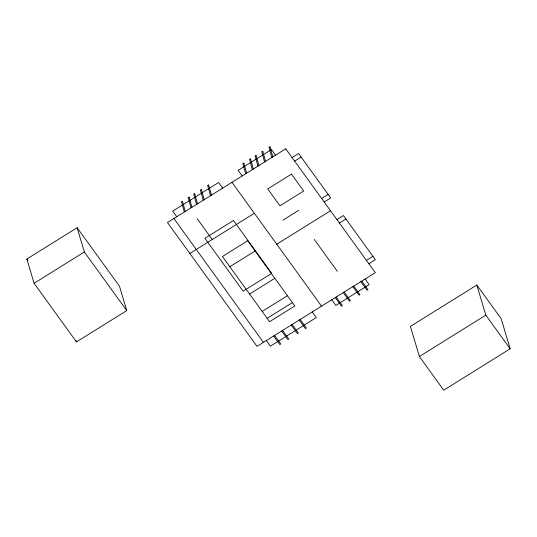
<?xml version="1.0" encoding="UTF-8"?>
<svg xmlns="http://www.w3.org/2000/svg" width="537" height="537" viewBox="0 0 537 537"><rect width="100%" height="100%" fill="white"/><g stroke="black" fill="none" stroke-linecap="round" stroke-linejoin="round"><path stroke-width="0.81" d="M26.85 259.035L77.133 227.708L119.516 286.322L126.752 310.587L76.469 341.915L34.086 283.301L26.85 259.035L27.823 260.385M34.086 283.301L84.363 251.974L77.133 227.708M292.081 157.576L298.592 153.515L330.705 197.931L324.194 201.993M294.645 161.127L301.156 157.066M189.85 253.484L254.37 213.283M282.992 220.136L298.74 210.323M321.629 198.442L328.141 194.381M229.829 266.748L255.115 250.994M276.756 244.241L330.524 210.739M336.947 219.62L343.458 215.565L375.383 259.713L368.872 263.774M339.418 223.043L345.929 218.982M249.571 294.048L274.857 278.294M262.163 311.46L287.449 295.706M267.131 318.334L292.417 302.579M366.402 260.358L372.913 256.297M476.829 285.026L410.416 326.415L419.39 356.521L443.737 390.184L510.15 348.802L501.175 318.689L476.829 285.026L485.81 315.138L510.15 348.802M419.39 356.521L485.81 315.138M275.541 155.186L271.474 149.561L238.133 170.336L242.2 175.961M365.079 279.018L369.147 284.644L335.806 305.419L331.738 299.794M361.77 281.079L367.966 289.651L367.06 290.215L360.864 281.65M353.755 286.073L359.951 294.645L359.045 295.209L352.849 286.644M314.32 239.495L337.364 271.36M344.19 292.034L350.386 300.606L349.48 301.17L343.284 292.598M336.175 297.028L342.371 305.6L341.465 306.164L335.269 297.592M231.984 182.325L321.529 306.157M222.687 188.118L218.619 182.493L172.699 211.108L176.767 216.733M312.232 311.95L316.293 317.575L270.373 346.19L266.305 340.565M300.143 319.481L306.338 328.047L305.432 328.61L299.237 320.045M292.128 324.476L298.324 333.041L297.417 333.605L291.222 325.039M282.569 330.436L288.765 339.001L287.859 339.565L281.663 331M197.274 218.801L212.068 239.267M274.555 335.424L280.75 343.995L279.844 344.559L273.648 335.994M173.887 218.525L263.432 342.358M84.363 251.974L126.752 310.587M75.999 340.351L76.469 341.915M285.751 148.823L167.463 222.526L257.008 346.358L375.296 272.655L285.751 148.823M291.477 174.149L267.741 188.937L279.945 205.805L303.673 191.018L291.477 174.149M233.494 220.492L204.912 238.3L243.14 291.168L271.722 273.36L233.494 220.492M247.711 240.757L222.432 256.511L269.567 321.703L294.853 305.949L247.711 240.757M270.044 146.816L269.003 147.104L271.769 157.18L272.809 156.891L270.044 146.816M262.788 151.333L261.747 151.629L264.513 161.704L265.553 161.409L262.788 151.333M256.102 155.502L255.062 155.79L257.834 165.866L258.868 165.577L256.102 155.502M250.551 158.959L249.517 159.247L252.283 169.323L253.316 169.034L250.551 158.959M243.872 163.12L242.831 163.409L245.597 173.485L246.637 173.196L243.872 163.12M208.671 185.05L207.638 185.339L210.403 195.421L211.437 195.126L208.671 185.05M201.415 189.574L200.382 189.863L203.147 199.939L204.181 199.65L201.415 189.574M194.736 193.736L193.696 194.025L196.461 204.107L197.502 203.812L194.736 193.736M189.185 197.193L188.145 197.488L190.91 207.564L191.951 207.275L189.185 197.193M182.499 201.362L181.466 201.65L184.231 211.726L185.265 211.437L182.499 201.362"/></g></svg>
